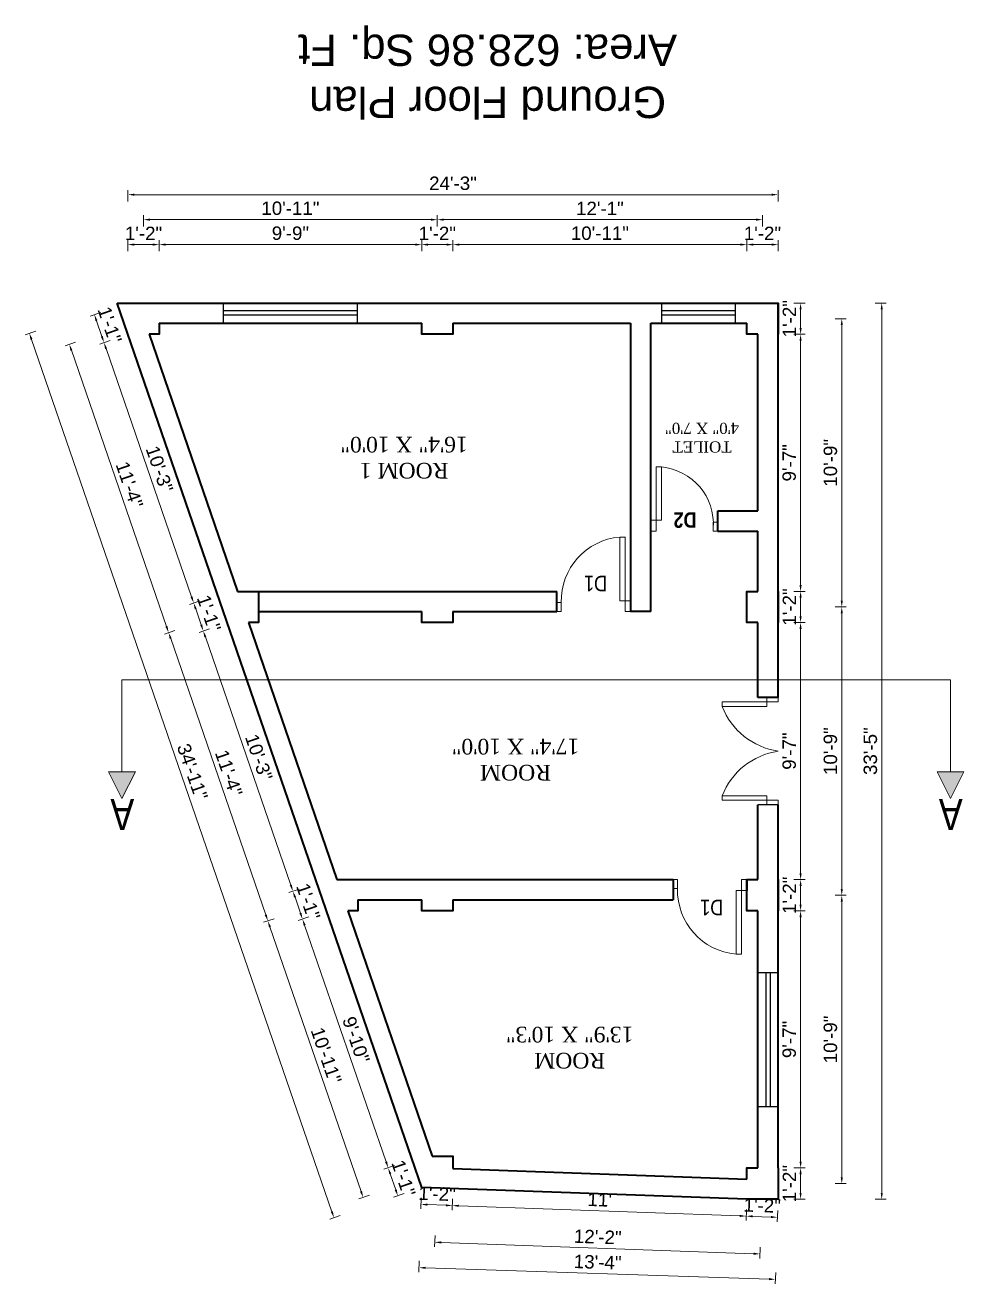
# Model space of a CAD drawing. Header units: inches. Extents: x 352731 to 371558, y -52658 to -39161.
# Drawn here: x 362478 to 362898, y -50702 to -50139 of the extents above; entities that cross this region are included whole.
import ezdxf

# ---------------------------------------------------------------- set-up
doc = ezdxf.new("R2010")
doc.units = ezdxf.units.IN
doc.header["$LTSCALE"] = 2
doc.header["$MEASUREMENT"] = 0
doc.header["$PDMODE"] = 34
doc.layers.get('0').update_dxf_attribs({"linetype": 'CONTINUOUS'})
doc.layers.get('DEFPOINTS').update_dxf_attribs({"color": 141, "linetype": 'CONTINUOUS'})
for name, color, linetype, lineweight in [('dimension', 160, 'CONTINUOUS', 15), ('door', 20, 'CONTINUOUS', 35), ('steps', 253, 'CONTINUOUS', 20)]:
    doc.layers.add(name, color=color, linetype=linetype, lineweight=lineweight)
doc.styles.add('Lettring Text', font='arial.ttf')
doc.styles.get("Standard").update_dxf_attribs({"font": 'ARIALN.TTF'})
doc.dimstyles.new('Copy of Standard', dxfattribs={"dimtxt": 6, "dimasz": 2.875, "dimexe": 2, "dimexo": 4, "dimgap": 2, "dimtad": 1, "dimdec": 0, "dimrnd": 1, "dimzin": 0, "dimdsep": 46, "dimlunit": 4, "dimtxsty": 'Lettring Text', "dimcen": 0.1, "dimclrd": 7, "dimclre": 7, "dimclrt": 7, "dimazin": 0, "dimtfac": 0.645, "dimtdec": 0, "dimtmove": 1, "dimatfit": 0, "dimfxl": 3, "dimfxlon": 1, "dimtfillclr": 256, "dimtolj": 1, "dimtzin": 0, "dimlwd": -1, "dimlwe": -1, "dimarcsym": 2})

# ---------------------------------------------------------------- blocks, each defined once
blk = doc.blocks.new('*D788')
at = {"layer": 'DEFPOINTS', "color": 0, "ltscale": 0.5, "transparency": 16777216}
for p in [(362800.69, -50664.55), (362814.69, -50664.55), (362814.4, -50672.6)]:
    blk.add_point(p, dxfattribs=at)
at = {"layer": 'steps', "color": 7, "ltscale": 0.5, "transparency": 16777216}
for p, q in [((362800.53, -50669.1), (362800.35, -50674.1)), ((362803.3, -50672.2), (362811.53, -50672.5)), ((362814.51, -50669.6), (362814.33, -50674.6))]:
    blk.add_line(p, q, dxfattribs=at)
for points in [[(362803.31, -50671.72), (362803.28, -50672.68), (362800.42, -50672.1)], [(362811.55, -50672.02), (362811.51, -50672.98), (362814.4, -50672.6)]]:
    blk.add_solid(points, dxfattribs=at)
at = {"layer": 'steps', "color": 7, "ltscale": 0.5, "transparency": 16777216, "insert": (362807.59, -50667.34), "char_height": 6, "attachment_point": 5, "rotation": 357.9379, "style": 'Lettring Text'}
blk.add_mtext('\\A1;1\'-2"', dxfattribs=at)
blk = doc.blocks.new('*D789')
at = {"layer": 'DEFPOINTS', "color": 0, "ltscale": 0.5, "transparency": 16777216}
for p in [(362669.2, -50659.32), (362668.91, -50667.36), (362800.69, -50664.55)]:
    blk.add_point(p, dxfattribs=at)
at = {"layer": 'steps', "color": 7, "ltscale": 0.5, "transparency": 16777216}
for p, q in [((362669.02, -50664.36), (362668.84, -50669.36)), ((362797.55, -50671.99), (362671.78, -50667.47)), ((362800.53, -50669.1), (362800.35, -50674.1))]:
    blk.add_line(p, q, dxfattribs=at)
for points in [[(362671.8, -50666.99), (362671.76, -50667.95), (362668.91, -50667.36)], [(362797.57, -50671.52), (362797.53, -50672.47), (362800.42, -50672.1)]]:
    blk.add_solid(points, dxfattribs=at)
at = {"layer": 'steps', "color": 7, "ltscale": 0.5, "transparency": 16777216, "insert": (362734.85, -50664.72), "char_height": 6, "attachment_point": 5, "rotation": 357.9379, "style": 'Lettring Text'}
blk.add_mtext("\\A1;11'", dxfattribs=at)
blk = doc.blocks.new('*D790')
at = {"layer": 'DEFPOINTS', "color": 0, "ltscale": 0.5, "transparency": 16777216}
for p in [(362655.2, -50659.32), (362669.2, -50659.32), (362654.93, -50666.86)]:
    blk.add_point(p, dxfattribs=at)
at = {"layer": 'steps', "color": 7, "ltscale": 0.5, "transparency": 16777216}
for p, q in [((362655.03, -50663.86), (362654.85, -50668.86)), ((362666.03, -50667.26), (362657.8, -50666.96)), ((362669.02, -50664.36), (362668.84, -50669.36))]:
    blk.add_line(p, q, dxfattribs=at)
for points in [[(362657.82, -50666.48), (362657.78, -50667.44), (362654.93, -50666.86)], [(362666.05, -50666.78), (362666.02, -50667.74), (362668.91, -50667.36)]]:
    blk.add_solid(points, dxfattribs=at)
at = {"layer": 'steps', "color": 7, "ltscale": 0.5, "transparency": 16777216, "insert": (362662.1, -50662.1), "char_height": 6, "attachment_point": 5, "rotation": 357.9379, "style": 'Lettring Text'}
blk.add_mtext('\\A1;1\'-2"', dxfattribs=at)
blk = doc.blocks.new('*D791')
at = {"layer": 'DEFPOINTS', "color": 0, "ltscale": 0.5, "transparency": 16777216}
for p in [(362662.2, -50652.32), (362807.69, -50657.55), (362661.06, -50683.77)]:
    blk.add_point(p, dxfattribs=at)
at = {"layer": 'steps', "color": 7, "ltscale": 0.5, "transparency": 16777216}
for p, q in [((362661.17, -50680.77), (362660.99, -50685.76)), ((362803.69, -50688.9), (362663.94, -50683.87)), ((362806.67, -50686.01), (362806.49, -50691))]:
    blk.add_line(p, q, dxfattribs=at)
for points in [[(362663.95, -50683.39), (362663.92, -50684.35), (362661.06, -50683.77)], [(362803.71, -50688.42), (362803.67, -50689.38), (362806.56, -50689.01)]]:
    blk.add_solid(points, dxfattribs=at)
at = {"layer": 'steps', "color": 7, "ltscale": 0.5, "transparency": 16777216, "insert": (362733.99, -50681.38), "char_height": 6, "attachment_point": 5, "rotation": 357.9379, "style": 'Lettring Text'}
blk.add_mtext('\\A1;12\'-2"', dxfattribs=at)
blk = doc.blocks.new('*D792')
at = {"layer": 'DEFPOINTS', "color": 0, "ltscale": 0.5, "transparency": 16777216}
for p in [(362655.2, -50659.32), (362814.69, -50664.55), (362654.02, -50695.15)]:
    blk.add_point(p, dxfattribs=at)
at = {"layer": 'steps', "color": 7, "ltscale": 0.5, "transparency": 16777216}
for p, q in [((362654.12, -50692.15), (362653.95, -50697.15)), ((362810.64, -50700.29), (362656.89, -50695.24)), ((362813.62, -50697.39), (362813.45, -50702.38))]:
    blk.add_line(p, q, dxfattribs=at)
for points in [[(362656.91, -50694.76), (362656.88, -50695.72), (362654.02, -50695.15)], [(362810.66, -50699.81), (362810.63, -50700.77), (362813.52, -50700.39)]]:
    blk.add_solid(points, dxfattribs=at)
at = {"layer": 'steps', "color": 7, "ltscale": 0.5, "transparency": 16777216, "insert": (362733.94, -50692.7), "char_height": 6, "attachment_point": 5, "rotation": 358.1187, "style": 'Lettring Text'}
blk.add_mtext('\\A1;13\'-4"', dxfattribs=at)
blk = doc.blocks.new('*D793')
at = {"layer": 'DEFPOINTS', "color": 0, "ltscale": 0.5, "transparency": 16777216}
for p in [(362669.2, -50237.39), (362655.2, -50263.54), (362669.2, -50263.54)]:
    blk.add_point(p, dxfattribs=at)
at = {"layer": 'steps', "color": 7, "ltscale": 0.5, "transparency": 16777216}
for p, q in [((362655.2, -50240.39), (362655.2, -50235.39)), ((362658.07, -50237.39), (362666.32, -50237.39)), ((362669.2, -50240.39), (362669.2, -50235.39))]:
    blk.add_line(p, q, dxfattribs=at)
for points in [[(362658.07, -50236.91), (362658.07, -50237.87), (362655.2, -50237.39)], [(362666.32, -50236.91), (362666.32, -50237.87), (362669.2, -50237.39)]]:
    blk.add_solid(points, dxfattribs=at)
at = {"layer": 'steps', "color": 7, "ltscale": 0.5, "transparency": 16777216, "insert": (362662.2, -50232.38), "char_height": 6, "attachment_point": 5, "style": 'Lettring Text'}
blk.add_mtext('\\A1;1\'-2"', dxfattribs=at)
blk = doc.blocks.new('*D794')
at = {"layer": 'DEFPOINTS', "color": 0, "ltscale": 0.5, "transparency": 16777216}
for p in [(362800.69, -50237.39), (362669.2, -50263.54), (362800.69, -50263.54)]:
    blk.add_point(p, dxfattribs=at)
at = {"layer": 'steps', "color": 7, "ltscale": 0.5, "transparency": 16777216}
for p, q in [((362669.2, -50240.39), (362669.2, -50235.39)), ((362672.07, -50237.39), (362797.82, -50237.39)), ((362800.69, -50240.39), (362800.69, -50235.39))]:
    blk.add_line(p, q, dxfattribs=at)
for points in [[(362672.07, -50236.91), (362672.07, -50237.87), (362669.2, -50237.39)], [(362797.82, -50236.91), (362797.82, -50237.87), (362800.69, -50237.39)]]:
    blk.add_solid(points, dxfattribs=at)
at = {"layer": 'steps', "color": 7, "ltscale": 0.5, "transparency": 16777216, "insert": (362734.95, -50232.33), "char_height": 6, "attachment_point": 5, "style": 'Lettring Text'}
blk.add_mtext('\\A1;10\'-11"', dxfattribs=at)
blk = doc.blocks.new('*D795')
at = {"layer": 'DEFPOINTS', "color": 0, "ltscale": 0.5, "transparency": 16777216}
for p in [(362814.69, -50237.39), (362800.69, -50263.54), (362814.69, -50263.54)]:
    blk.add_point(p, dxfattribs=at)
at = {"layer": 'steps', "color": 7, "ltscale": 0.5, "transparency": 16777216}
for p, q in [((362800.69, -50240.39), (362800.69, -50235.39)), ((362803.57, -50237.39), (362811.82, -50237.39)), ((362814.69, -50240.39), (362814.69, -50235.39))]:
    blk.add_line(p, q, dxfattribs=at)
for points in [[(362803.57, -50236.91), (362803.57, -50237.87), (362800.69, -50237.39)], [(362811.82, -50236.91), (362811.82, -50237.87), (362814.69, -50237.39)]]:
    blk.add_solid(points, dxfattribs=at)
at = {"layer": 'steps', "color": 7, "ltscale": 0.5, "transparency": 16777216, "insert": (362807.69, -50232.38), "char_height": 6, "attachment_point": 5, "style": 'Lettring Text'}
blk.add_mtext('\\A1;1\'-2"', dxfattribs=at)
blk = doc.blocks.new('*D796')
at = {"layer": 'DEFPOINTS', "color": 0, "ltscale": 0.5, "transparency": 16777216}
for p in [(362807.69, -50226.23), (362662.2, -50270.54), (362807.69, -50270.54)]:
    blk.add_point(p, dxfattribs=at)
at = {"layer": 'steps', "color": 7, "ltscale": 0.5, "transparency": 16777216}
for p, q in [((362662.2, -50229.23), (362662.2, -50224.23)), ((362665.07, -50226.23), (362804.82, -50226.23)), ((362807.69, -50229.23), (362807.69, -50224.23))]:
    blk.add_line(p, q, dxfattribs=at)
for points in [[(362665.07, -50225.75), (362665.07, -50226.71), (362662.2, -50226.23)], [(362804.82, -50225.75), (362804.82, -50226.71), (362807.69, -50226.23)]]:
    blk.add_solid(points, dxfattribs=at)
at = {"layer": 'steps', "color": 7, "ltscale": 0.5, "transparency": 16777216, "insert": (362734.95, -50221.22), "char_height": 6, "attachment_point": 5, "style": 'Lettring Text'}
blk.add_mtext('\\A1;12\'-1"', dxfattribs=at)
blk = doc.blocks.new('*D797')
at = {"layer": 'DEFPOINTS', "color": 0, "ltscale": 0.5, "transparency": 16777216}
for p in [(362814.69, -50215.05), (362523.71, -50263.54), (362814.69, -50263.54)]:
    blk.add_point(p, dxfattribs=at)
at = {"layer": 'steps', "color": 7, "ltscale": 0.5, "transparency": 16777216}
for p, q in [((362523.71, -50218.05), (362523.71, -50213.05)), ((362526.58, -50215.05), (362811.82, -50215.05)), ((362814.69, -50218.05), (362814.69, -50213.05))]:
    blk.add_line(p, q, dxfattribs=at)
for points in [[(362526.58, -50214.57), (362526.58, -50215.53), (362523.71, -50215.05)], [(362811.82, -50214.57), (362811.82, -50215.53), (362814.69, -50215.05)]]:
    blk.add_solid(points, dxfattribs=at)
at = {"layer": 'steps', "color": 7, "ltscale": 0.5, "transparency": 16777216, "insert": (362669.2, -50209.99), "char_height": 6, "attachment_point": 5, "style": 'Lettring Text'}
blk.add_mtext('\\A1;24\'-3"', dxfattribs=at)
blk = doc.blocks.new('*D798')
at = {"layer": 'DEFPOINTS', "color": 0, "ltscale": 0.5, "transparency": 16777216}
for p in [(362619.57, -50528.54), (362586.36, -50539.98), (362662.2, -50652.32)]:
    blk.add_point(p, dxfattribs=at)
at = {"layer": 'steps', "color": 7, "ltscale": 0.5, "transparency": 16777216}
for p, q in [((362589.2, -50539), (362584.47, -50540.63)), ((362628.05, -50661.03), (362587.3, -50542.7)), ((362631.83, -50662.78), (362627.1, -50664.4))]:
    blk.add_line(p, q, dxfattribs=at)
for points in [[(362587.75, -50542.54), (362586.84, -50542.86), (362586.36, -50539.98)], [(362628.51, -50660.88), (362627.6, -50661.19), (362628.99, -50663.75)]]:
    blk.add_solid(points, dxfattribs=at)
at = {"layer": 'steps', "color": 7, "ltscale": 0.5, "transparency": 16777216, "insert": (362612.46, -50600.22), "char_height": 6, "attachment_point": 5, "rotation": 289.0044, "style": 'Lettring Text'}
blk.add_mtext('\\A1;10\'-11"', dxfattribs=at)
blk = doc.blocks.new('*D764')
at = {"layer": 'DEFPOINTS', "color": 0, "ltscale": 0.5, "transparency": 16777216}
for p in [(362530.71, -50226.23), (362530.71, -50270.54), (362662.2, -50270.54)]:
    blk.add_point(p, dxfattribs=at)
at = {"layer": 'steps', "color": 7, "ltscale": 0.5, "transparency": 16777216}
for p, q in [((362530.71, -50229.23), (362530.71, -50224.23)), ((362659.32, -50226.23), (362533.58, -50226.23)), ((362662.2, -50229.23), (362662.2, -50224.23))]:
    blk.add_line(p, q, dxfattribs=at)
for points in [[(362533.58, -50225.75), (362533.58, -50226.71), (362530.71, -50226.23)], [(362659.32, -50225.75), (362659.32, -50226.71), (362662.2, -50226.23)]]:
    blk.add_solid(points, dxfattribs=at)
at = {"layer": 'steps', "color": 7, "ltscale": 0.5, "transparency": 16777216, "insert": (362596.45, -50221.16), "char_height": 6, "attachment_point": 5, "style": 'Lettring Text'}
blk.add_mtext('\\A1;10\'-11"', dxfattribs=at)
blk = doc.blocks.new('*D765')
at = {"layer": 'DEFPOINTS', "color": 0, "ltscale": 0.5, "transparency": 16777216}
for p in [(362537.71, -50237.39), (362537.71, -50263.54), (362655.2, -50263.54)]:
    blk.add_point(p, dxfattribs=at)
at = {"layer": 'steps', "color": 7, "ltscale": 0.5, "transparency": 16777216}
for p, q in [((362537.71, -50240.39), (362537.71, -50235.39)), ((362652.32, -50237.39), (362540.58, -50237.39)), ((362655.2, -50240.39), (362655.2, -50235.39))]:
    blk.add_line(p, q, dxfattribs=at)
for points in [[(362540.58, -50236.91), (362540.58, -50237.87), (362537.71, -50237.39)], [(362652.32, -50236.91), (362652.32, -50237.87), (362655.2, -50237.39)]]:
    blk.add_solid(points, dxfattribs=at)
at = {"layer": 'steps', "color": 7, "ltscale": 0.5, "transparency": 16777216, "insert": (362596.45, -50232.33), "char_height": 6, "attachment_point": 5, "style": 'Lettring Text'}
blk.add_mtext('\\A1;9\'-9"', dxfattribs=at)
blk = doc.blocks.new('*D766')
at = {"layer": 'DEFPOINTS', "color": 0, "ltscale": 0.5, "transparency": 16777216}
for p in [(362523.71, -50237.39), (362523.71, -50263.54), (362537.71, -50263.54)]:
    blk.add_point(p, dxfattribs=at)
at = {"layer": 'steps', "color": 7, "ltscale": 0.5, "transparency": 16777216}
for p, q in [((362523.71, -50240.39), (362523.71, -50235.39)), ((362534.83, -50237.39), (362526.58, -50237.39)), ((362537.71, -50240.39), (362537.71, -50235.39))]:
    blk.add_line(p, q, dxfattribs=at)
for points in [[(362526.58, -50236.91), (362526.58, -50237.87), (362523.71, -50237.39)], [(362534.83, -50236.91), (362534.83, -50237.87), (362537.71, -50237.39)]]:
    blk.add_solid(points, dxfattribs=at)
at = {"layer": 'steps', "color": 7, "ltscale": 0.5, "transparency": 16777216, "insert": (362530.71, -50232.38), "char_height": 6, "attachment_point": 5, "style": 'Lettring Text'}
blk.add_mtext('\\A1;1\'-2"', dxfattribs=at)
blk = doc.blocks.new('*D767')
at = {"layer": 'DEFPOINTS', "color": 0, "ltscale": 0.5, "transparency": 16777216}
for p in [(362814.69, -50650.55), (362824.76, -50650.55), (362814.69, -50664.55)]:
    blk.add_point(p, dxfattribs=at)
at = {"layer": 'steps', "color": 7, "ltscale": 0.5, "transparency": 16777216}
for p, q in [((362821.76, -50650.55), (362826.76, -50650.55)), ((362824.76, -50661.68), (362824.76, -50653.43)), ((362821.76, -50664.55), (362826.76, -50664.55))]:
    blk.add_line(p, q, dxfattribs=at)
for points in [[(362824.28, -50653.43), (362825.24, -50653.43), (362824.76, -50650.55)], [(362824.28, -50661.68), (362825.24, -50661.68), (362824.76, -50664.55)]]:
    blk.add_solid(points, dxfattribs=at)
at = {"layer": 'steps', "color": 7, "ltscale": 0.5, "transparency": 16777216, "insert": (362819.75, -50657.55), "char_height": 6, "attachment_point": 5, "rotation": 90, "style": 'Lettring Text'}
blk.add_mtext('\\A1;1\'-2"', dxfattribs=at)
blk = doc.blocks.new('*D768')
at = {"layer": 'DEFPOINTS', "color": 0, "ltscale": 0.5, "transparency": 16777216}
for p in [(362814.69, -50535.54), (362824.76, -50535.54), (362814.69, -50650.55)]:
    blk.add_point(p, dxfattribs=at)
at = {"layer": 'steps', "color": 7, "ltscale": 0.5, "transparency": 16777216}
for p, q in [((362821.76, -50535.54), (362826.76, -50535.54)), ((362824.76, -50647.68), (362824.76, -50538.42)), ((362821.76, -50650.55), (362826.76, -50650.55))]:
    blk.add_line(p, q, dxfattribs=at)
for points in [[(362824.28, -50538.42), (362825.24, -50538.42), (362824.76, -50535.54)], [(362824.28, -50647.68), (362825.24, -50647.68), (362824.76, -50650.55)]]:
    blk.add_solid(points, dxfattribs=at)
at = {"layer": 'steps', "color": 7, "ltscale": 0.5, "transparency": 16777216, "insert": (362819.69, -50593.05), "char_height": 6, "attachment_point": 5, "rotation": 90, "style": 'Lettring Text'}
blk.add_mtext('\\A1;9\'-7"', dxfattribs=at)
blk = doc.blocks.new('*D769')
at = {"layer": 'DEFPOINTS', "color": 0, "ltscale": 0.5, "transparency": 16777216}
for p in [(362814.69, -50521.54), (362824.76, -50521.54), (362814.69, -50535.54)]:
    blk.add_point(p, dxfattribs=at)
at = {"layer": 'steps', "color": 7, "ltscale": 0.5, "transparency": 16777216}
for p, q in [((362821.76, -50521.54), (362826.76, -50521.54)), ((362824.76, -50532.67), (362824.76, -50524.42)), ((362821.76, -50535.54), (362826.76, -50535.54))]:
    blk.add_line(p, q, dxfattribs=at)
for points in [[(362824.28, -50524.42), (362825.24, -50524.42), (362824.76, -50521.54)], [(362824.28, -50532.67), (362825.24, -50532.67), (362824.76, -50535.54)]]:
    blk.add_solid(points, dxfattribs=at)
at = {"layer": 'steps', "color": 7, "ltscale": 0.5, "transparency": 16777216, "insert": (362819.75, -50528.54), "char_height": 6, "attachment_point": 5, "rotation": 90, "style": 'Lettring Text'}
blk.add_mtext('\\A1;1\'-2"', dxfattribs=at)
blk = doc.blocks.new('*D770')
at = {"layer": 'DEFPOINTS', "color": 0, "ltscale": 0.5, "transparency": 16777216}
for p in [(362814.69, -50406.54), (362824.76, -50406.54), (362814.69, -50521.54)]:
    blk.add_point(p, dxfattribs=at)
at = {"layer": 'steps', "color": 7, "ltscale": 0.5, "transparency": 16777216}
for p, q in [((362821.76, -50406.54), (362826.76, -50406.54)), ((362824.76, -50518.67), (362824.76, -50409.42)), ((362821.76, -50521.54), (362826.76, -50521.54))]:
    blk.add_line(p, q, dxfattribs=at)
for points in [[(362824.28, -50409.42), (362825.24, -50409.42), (362824.76, -50406.54)], [(362824.28, -50518.67), (362825.24, -50518.67), (362824.76, -50521.54)]]:
    blk.add_solid(points, dxfattribs=at)
at = {"layer": 'steps', "color": 7, "ltscale": 0.5, "transparency": 16777216, "insert": (362819.69, -50464.04), "char_height": 6, "attachment_point": 5, "rotation": 90, "style": 'Lettring Text'}
blk.add_mtext('\\A1;9\'-7"', dxfattribs=at)
blk = doc.blocks.new('*D771')
at = {"layer": 'DEFPOINTS', "color": 0, "ltscale": 0.5, "transparency": 16777216}
for p in [(362814.69, -50392.54), (362824.76, -50392.54), (362814.69, -50406.54)]:
    blk.add_point(p, dxfattribs=at)
at = {"layer": 'steps', "color": 7, "ltscale": 0.5, "transparency": 16777216}
for p, q in [((362821.76, -50392.54), (362826.76, -50392.54)), ((362824.76, -50403.67), (362824.76, -50395.42)), ((362821.76, -50406.54), (362826.76, -50406.54))]:
    blk.add_line(p, q, dxfattribs=at)
for points in [[(362824.28, -50395.42), (362825.24, -50395.42), (362824.76, -50392.54)], [(362824.28, -50403.67), (362825.24, -50403.67), (362824.76, -50406.54)]]:
    blk.add_solid(points, dxfattribs=at)
at = {"layer": 'steps', "color": 7, "ltscale": 0.5, "transparency": 16777216, "insert": (362819.75, -50399.54), "char_height": 6, "attachment_point": 5, "rotation": 90, "style": 'Lettring Text'}
blk.add_mtext('\\A1;1\'-2"', dxfattribs=at)
blk = doc.blocks.new('*D772')
at = {"layer": 'DEFPOINTS', "color": 0, "ltscale": 0.5, "transparency": 16777216}
for p in [(362814.69, -50277.54), (362824.76, -50277.54), (362814.69, -50392.54)]:
    blk.add_point(p, dxfattribs=at)
at = {"layer": 'steps', "color": 7, "ltscale": 0.5, "transparency": 16777216}
for p, q in [((362821.76, -50277.54), (362826.76, -50277.54)), ((362824.76, -50389.67), (362824.76, -50280.42)), ((362821.76, -50392.54), (362826.76, -50392.54))]:
    blk.add_line(p, q, dxfattribs=at)
for points in [[(362824.28, -50280.42), (362825.24, -50280.42), (362824.76, -50277.54)], [(362824.28, -50389.67), (362825.24, -50389.67), (362824.76, -50392.54)]]:
    blk.add_solid(points, dxfattribs=at)
at = {"layer": 'steps', "color": 7, "ltscale": 0.5, "transparency": 16777216, "insert": (362819.69, -50335.04), "char_height": 6, "attachment_point": 5, "rotation": 90, "style": 'Lettring Text'}
blk.add_mtext('\\A1;9\'-7"', dxfattribs=at)
blk = doc.blocks.new('*D773')
at = {"layer": 'DEFPOINTS', "color": 0, "ltscale": 0.5, "transparency": 16777216}
for p in [(362814.69, -50263.54), (362824.76, -50263.54), (362814.69, -50277.54)]:
    blk.add_point(p, dxfattribs=at)
at = {"layer": 'steps', "color": 7, "ltscale": 0.5, "transparency": 16777216}
for p, q in [((362821.76, -50263.54), (362826.76, -50263.54)), ((362824.76, -50274.67), (362824.76, -50266.42)), ((362821.76, -50277.54), (362826.76, -50277.54))]:
    blk.add_line(p, q, dxfattribs=at)
for points in [[(362824.28, -50266.42), (362825.24, -50266.42), (362824.76, -50263.54)], [(362824.28, -50274.67), (362825.24, -50274.67), (362824.76, -50277.54)]]:
    blk.add_solid(points, dxfattribs=at)
at = {"layer": 'steps', "color": 7, "ltscale": 0.5, "transparency": 16777216, "insert": (362819.75, -50270.54), "char_height": 6, "attachment_point": 5, "rotation": 90, "style": 'Lettring Text'}
blk.add_mtext('\\A1;1\'-2"', dxfattribs=at)
blk = doc.blocks.new('*D774')
at = {"layer": 'DEFPOINTS', "color": 0, "ltscale": 0.5, "transparency": 16777216}
for p in [(362807.69, -50528.54), (362843.19, -50528.54), (362807.69, -50657.55)]:
    blk.add_point(p, dxfattribs=at)
at = {"layer": 'steps', "color": 7, "ltscale": 0.5, "transparency": 16777216}
for p, q in [((362840.19, -50528.54), (362845.19, -50528.54)), ((362843.19, -50654.68), (362843.19, -50531.42)), ((362840.19, -50657.55), (362845.19, -50657.55))]:
    blk.add_line(p, q, dxfattribs=at)
for points in [[(362842.71, -50531.42), (362843.67, -50531.42), (362843.19, -50528.54)], [(362842.71, -50654.68), (362843.67, -50654.68), (362843.19, -50657.55)]]:
    blk.add_solid(points, dxfattribs=at)
at = {"layer": 'steps', "color": 7, "ltscale": 0.5, "transparency": 16777216, "insert": (362838.13, -50593.05), "char_height": 6, "attachment_point": 5, "rotation": 90, "style": 'Lettring Text'}
blk.add_mtext('\\A1;10\'-9"', dxfattribs=at)
blk = doc.blocks.new('*D775')
at = {"layer": 'DEFPOINTS', "color": 0, "ltscale": 0.5, "transparency": 16777216}
for p in [(362807.69, -50399.54), (362843.19, -50399.54), (362807.69, -50528.54)]:
    blk.add_point(p, dxfattribs=at)
at = {"layer": 'steps', "color": 7, "ltscale": 0.5, "transparency": 16777216}
for p, q in [((362840.19, -50399.54), (362845.19, -50399.54)), ((362843.19, -50525.67), (362843.19, -50402.42)), ((362840.19, -50528.54), (362845.19, -50528.54))]:
    blk.add_line(p, q, dxfattribs=at)
for points in [[(362842.71, -50402.42), (362843.67, -50402.42), (362843.19, -50399.54)], [(362842.71, -50525.67), (362843.67, -50525.67), (362843.19, -50528.54)]]:
    blk.add_solid(points, dxfattribs=at)
at = {"layer": 'steps', "color": 7, "ltscale": 0.5, "transparency": 16777216, "insert": (362838.13, -50464.04), "char_height": 6, "attachment_point": 5, "rotation": 90, "style": 'Lettring Text'}
blk.add_mtext('\\A1;10\'-9"', dxfattribs=at)
blk = doc.blocks.new('*D776')
at = {"layer": 'DEFPOINTS', "color": 0, "ltscale": 0.5, "transparency": 16777216}
for p in [(362807.69, -50270.54), (362843.19, -50270.54), (362807.69, -50399.54)]:
    blk.add_point(p, dxfattribs=at)
at = {"layer": 'steps', "color": 7, "ltscale": 0.5, "transparency": 16777216}
for p, q in [((362840.19, -50270.54), (362845.19, -50270.54)), ((362843.19, -50396.67), (362843.19, -50273.42)), ((362840.19, -50399.54), (362845.19, -50399.54))]:
    blk.add_line(p, q, dxfattribs=at)
for points in [[(362842.71, -50273.42), (362843.67, -50273.42), (362843.19, -50270.54)], [(362842.71, -50396.67), (362843.67, -50396.67), (362843.19, -50399.54)]]:
    blk.add_solid(points, dxfattribs=at)
at = {"layer": 'steps', "color": 7, "ltscale": 0.5, "transparency": 16777216, "insert": (362838.13, -50335.04), "char_height": 6, "attachment_point": 5, "rotation": 90, "style": 'Lettring Text'}
blk.add_mtext('\\A1;10\'-9"', dxfattribs=at)
blk = doc.blocks.new('*D777')
at = {"layer": 'DEFPOINTS', "color": 0, "ltscale": 0.5, "transparency": 16777216}
for p in [(362814.69, -50263.54), (362814.69, -50664.55), (362861.07, -50664.55)]:
    blk.add_point(p, dxfattribs=at)
at = {"layer": 'steps', "color": 7, "ltscale": 0.5, "transparency": 16777216}
for p, q in [((362858.07, -50263.54), (362863.07, -50263.54)), ((362861.07, -50266.42), (362861.07, -50661.68)), ((362858.07, -50664.55), (362863.07, -50664.55))]:
    blk.add_line(p, q, dxfattribs=at)
for points in [[(362860.6, -50266.42), (362861.55, -50266.42), (362861.07, -50263.54)], [(362860.6, -50661.68), (362861.55, -50661.68), (362861.07, -50664.55)]]:
    blk.add_solid(points, dxfattribs=at)
at = {"layer": 'steps', "color": 7, "ltscale": 0.5, "transparency": 16777216, "insert": (362856.01, -50464.05), "char_height": 6, "attachment_point": 5, "rotation": 90, "style": 'Lettring Text'}
blk.add_mtext('\\A1;33\'-5"', dxfattribs=at)
blk = doc.blocks.new('*D778')
at = {"layer": 'DEFPOINTS', "color": 0, "ltscale": 0.5, "transparency": 16777216}
for p in [(362612.57, -50535.54), (362601.88, -50539.22), (362655.2, -50645.32)]:
    blk.add_point(p, dxfattribs=at)
at = {"layer": 'steps', "color": 7, "ltscale": 0.5, "transparency": 16777216}
for p, q in [((362604.72, -50538.25), (362599.99, -50539.88)), ((362639.26, -50647.76), (362602.82, -50541.94)), ((362643.04, -50649.5), (362638.31, -50651.13))]:
    blk.add_line(p, q, dxfattribs=at)
for points in [[(362603.27, -50541.79), (362602.37, -50542.1), (362601.88, -50539.22)], [(362639.72, -50647.61), (362638.81, -50647.92), (362640.2, -50650.48)]]:
    blk.add_solid(points, dxfattribs=at)
at = {"layer": 'steps', "color": 7, "ltscale": 0.5, "transparency": 16777216, "insert": (362625.83, -50593.2), "char_height": 6, "attachment_point": 5, "rotation": 289.0044, "style": 'Lettring Text'}
blk.add_mtext('\\A1;9\'-10"', dxfattribs=at)
blk = doc.blocks.new('*D779')
at = {"layer": 'DEFPOINTS', "color": 0, "ltscale": 0.5, "transparency": 16777216}
for p in [(362612.57, -50521.54), (362597.57, -50526.71), (362612.57, -50535.54)]:
    blk.add_point(p, dxfattribs=at)
at = {"layer": 'steps', "color": 7, "ltscale": 0.5, "transparency": 16777216}
for p, q in [((362600.41, -50525.73), (362595.68, -50527.36)), ((362600.95, -50536.51), (362598.51, -50529.43)), ((362604.72, -50538.25), (362599.99, -50539.88))]:
    blk.add_line(p, q, dxfattribs=at)
for points in [[(362598.96, -50529.27), (362598.05, -50529.58), (362597.57, -50526.71)], [(362601.4, -50536.35), (362600.49, -50536.66), (362601.88, -50539.22)]]:
    blk.add_solid(points, dxfattribs=at)
at = {"layer": 'steps', "color": 7, "ltscale": 0.5, "transparency": 16777216, "insert": (362604.47, -50531.33), "char_height": 6, "attachment_point": 5, "rotation": 289.0044, "style": 'Lettring Text'}
blk.add_mtext('\\A1;1\'-1"', dxfattribs=at)
blk = doc.blocks.new('*D780')
at = {"layer": 'DEFPOINTS', "color": 0, "ltscale": 0.5, "transparency": 16777216}
for p in [(362568.14, -50406.54), (362557.45, -50410.22), (362612.57, -50521.54)]:
    blk.add_point(p, dxfattribs=at)
at = {"layer": 'steps', "color": 7, "ltscale": 0.5, "transparency": 16777216}
for p, q in [((362560.29, -50409.25), (362555.56, -50410.88)), ((362596.64, -50523.99), (362558.39, -50412.94)), ((362600.41, -50525.73), (362595.68, -50527.36))]:
    blk.add_line(p, q, dxfattribs=at)
for points in [[(362558.84, -50412.79), (362557.94, -50413.1), (362557.45, -50410.22)], [(362597.09, -50523.83), (362596.18, -50524.15), (362597.57, -50526.71)]]:
    blk.add_solid(points, dxfattribs=at)
at = {"layer": 'steps', "color": 7, "ltscale": 0.5, "transparency": 16777216, "insert": (362582.3, -50466.82), "char_height": 6, "attachment_point": 5, "rotation": 289.0044, "style": 'Lettring Text'}
blk.add_mtext('\\A1;10\'-3"', dxfattribs=at)
blk = doc.blocks.new('*D781')
at = {"layer": 'DEFPOINTS', "color": 0, "ltscale": 0.5, "transparency": 16777216}
for p in [(362568.14, -50392.54), (362553.14, -50397.71), (362568.14, -50406.54)]:
    blk.add_point(p, dxfattribs=at)
at = {"layer": 'steps', "color": 7, "ltscale": 0.5, "transparency": 16777216}
for p, q in [((362555.98, -50396.73), (362551.25, -50398.36)), ((362556.52, -50407.51), (362554.08, -50400.43)), ((362560.29, -50409.25), (362555.56, -50410.88))]:
    blk.add_line(p, q, dxfattribs=at)
for points in [[(362554.53, -50400.27), (362553.63, -50400.58), (362553.14, -50397.71)], [(362556.97, -50407.35), (362556.06, -50407.66), (362557.45, -50410.22)]]:
    blk.add_solid(points, dxfattribs=at)
at = {"layer": 'steps', "color": 7, "ltscale": 0.5, "transparency": 16777216, "insert": (362560.04, -50402.33), "char_height": 6, "attachment_point": 5, "rotation": 289.0044, "style": 'Lettring Text'}
blk.add_mtext('\\A1;1\'-1"', dxfattribs=at)
blk = doc.blocks.new('*D782')
at = {"layer": 'DEFPOINTS', "color": 0, "ltscale": 0.5, "transparency": 16777216}
for p in [(362523.71, -50277.54), (362513.02, -50281.22), (362568.14, -50392.54)]:
    blk.add_point(p, dxfattribs=at)
at = {"layer": 'steps', "color": 7, "ltscale": 0.5, "transparency": 16777216}
for p, q in [((362515.86, -50280.25), (362511.13, -50281.88)), ((362552.21, -50394.99), (362513.96, -50283.94)), ((362555.98, -50396.73), (362551.25, -50398.36))]:
    blk.add_line(p, q, dxfattribs=at)
for points in [[(362514.41, -50283.79), (362513.51, -50284.1), (362513.02, -50281.22)], [(362552.66, -50394.83), (362551.75, -50395.15), (362553.14, -50397.71)]]:
    blk.add_solid(points, dxfattribs=at)
at = {"layer": 'steps', "color": 7, "ltscale": 0.5, "transparency": 16777216, "insert": (362537.87, -50337.82), "char_height": 6, "attachment_point": 5, "rotation": 289.0044, "style": 'Lettring Text'}
blk.add_mtext('\\A1;10\'-3"', dxfattribs=at)
blk = doc.blocks.new('*D783')
at = {"layer": 'DEFPOINTS', "color": 0, "ltscale": 0.5, "transparency": 16777216}
for p in [(362508.71, -50268.71), (362523.71, -50263.54), (362523.71, -50277.54)]:
    blk.add_point(p, dxfattribs=at)
at = {"layer": 'steps', "color": 7, "ltscale": 0.5, "transparency": 16777216}
for p, q in [((362511.55, -50267.73), (362506.82, -50269.36)), ((362512.09, -50278.51), (362509.65, -50271.43)), ((362515.86, -50280.25), (362511.13, -50281.88))]:
    blk.add_line(p, q, dxfattribs=at)
for points in [[(362510.1, -50271.27), (362509.2, -50271.58), (362508.71, -50268.71)], [(362512.54, -50278.35), (362511.63, -50278.66), (362513.02, -50281.22)]]:
    blk.add_solid(points, dxfattribs=at)
at = {"layer": 'steps', "color": 7, "ltscale": 0.5, "transparency": 16777216, "insert": (362515.61, -50273.33), "char_height": 6, "attachment_point": 5, "rotation": 289.0044, "style": 'Lettring Text'}
blk.add_mtext('\\A1;1\'-1"', dxfattribs=at)
blk = doc.blocks.new('*D784')
at = {"layer": 'DEFPOINTS', "color": 0, "ltscale": 0.5, "transparency": 16777216}
for p in [(362655.2, -50645.32), (362644.51, -50663), (362655.2, -50659.32)]:
    blk.add_point(p, dxfattribs=at)
at = {"layer": 'steps', "color": 7, "ltscale": 0.5, "transparency": 16777216}
for p, q in [((362643.04, -50649.5), (362638.31, -50651.13)), ((362641.14, -50653.2), (362643.57, -50660.28)), ((362647.35, -50662.02), (362642.62, -50663.65))]:
    blk.add_line(p, q, dxfattribs=at)
for points in [[(362641.59, -50653.04), (362640.68, -50653.35), (362640.2, -50650.48)], [(362644.03, -50660.12), (362643.12, -50660.43), (362644.51, -50663)]]:
    blk.add_solid(points, dxfattribs=at)
at = {"layer": 'steps', "color": 7, "ltscale": 0.5, "transparency": 16777216, "insert": (362647.09, -50655.11), "char_height": 6, "attachment_point": 5, "rotation": 289.0044, "style": 'Lettring Text'}
blk.add_mtext('\\A1;1\'-1"', dxfattribs=at)
blk = doc.blocks.new('*D785')
at = {"layer": 'DEFPOINTS', "color": 0, "ltscale": 0.5, "transparency": 16777216}
for p in [(362575.14, -50399.54), (362541.93, -50410.98), (362619.57, -50528.54)]:
    blk.add_point(p, dxfattribs=at)
at = {"layer": 'steps', "color": 7, "ltscale": 0.5, "transparency": 16777216}
for p, q in [((362544.77, -50410), (362540.04, -50411.63)), ((362585.42, -50537.26), (362542.87, -50413.7)), ((362589.2, -50539), (362584.47, -50540.63))]:
    blk.add_line(p, q, dxfattribs=at)
for points in [[(362543.32, -50413.54), (362542.41, -50413.86), (362541.93, -50410.98)], [(362585.88, -50537.11), (362584.97, -50537.42), (362586.36, -50539.98)]]:
    blk.add_solid(points, dxfattribs=at)
at = {"layer": 'steps', "color": 7, "ltscale": 0.5, "transparency": 16777216, "insert": (362568.89, -50473.85), "char_height": 6, "attachment_point": 5, "rotation": 289.0044, "style": 'Lettring Text'}
blk.add_mtext('\\A1;11\'-4"', dxfattribs=at)
blk = doc.blocks.new('*D786')
at = {"layer": 'DEFPOINTS', "color": 0, "ltscale": 0.5, "transparency": 16777216}
for p in [(362530.71, -50270.54), (362497.5, -50281.98), (362575.14, -50399.54)]:
    blk.add_point(p, dxfattribs=at)
at = {"layer": 'steps', "color": 7, "ltscale": 0.5, "transparency": 16777216}
for p, q in [((362500.34, -50281), (362495.61, -50282.63)), ((362541, -50408.26), (362498.44, -50284.7)), ((362544.77, -50410), (362540.04, -50411.63))]:
    blk.add_line(p, q, dxfattribs=at)
for points in [[(362498.89, -50284.54), (362497.99, -50284.86), (362497.5, -50281.98)], [(362541.45, -50408.11), (362540.54, -50408.42), (362541.93, -50410.98)]]:
    blk.add_solid(points, dxfattribs=at)
at = {"layer": 'steps', "color": 7, "ltscale": 0.5, "transparency": 16777216, "insert": (362524.46, -50344.85), "char_height": 6, "attachment_point": 5, "rotation": 289.0044, "style": 'Lettring Text'}
blk.add_mtext('\\A1;11\'-4"', dxfattribs=at)
blk = doc.blocks.new('*D787')
at = {"layer": 'DEFPOINTS', "color": 0, "ltscale": 0.5, "transparency": 16777216}
for p in [(362518.89, -50263.54), (362479.64, -50277.06), (362655.2, -50659.32)]:
    blk.add_point(p, dxfattribs=at)
at = {"layer": 'steps', "color": 7, "ltscale": 0.5, "transparency": 16777216}
for p, q in [((362482.48, -50276.08), (362477.75, -50277.71)), ((362615.02, -50670.11), (362480.58, -50279.78)), ((362618.79, -50671.85), (362614.06, -50673.48))]:
    blk.add_line(p, q, dxfattribs=at)
for points in [[(362481.03, -50279.62), (362480.13, -50279.93), (362479.64, -50277.06)], [(362615.47, -50669.96), (362614.56, -50670.27), (362615.95, -50672.83)]]:
    blk.add_solid(points, dxfattribs=at)
at = {"layer": 'steps', "color": 7, "ltscale": 0.5, "transparency": 16777216, "insert": (362552.59, -50473.3), "char_height": 6, "attachment_point": 5, "rotation": 289.0044, "style": 'Lettring Text'}
blk.add_mtext('\\A1;34\'-11"', dxfattribs=at)

msp = doc.modelspace()

# ---------------------------------------------------------------- hatches: boundary and pattern name
at = {"linetype": 'ByBlock', "lineweight": 5}
for points in [[(362521.08, -50485.28), (362515.08, -50473.28), (362527.08, -50473.28)], [(362891.81, -50485.28), (362885.81, -50473.28), (362897.81, -50473.28)]]:
    msp.add_hatch(color=7, dxfattribs=at).paths.add_polyline_path(points)

# ---------------------------------------------------------------- linework, layer by layer
at = {"ltscale": 0.5}
for p, q in [((362566.45, -50272.54), (362566.45, -50263.54)), ((362626.45, -50267.04), (362566.45, -50267.04)), ((362626.45, -50272.54), (362626.45, -50263.54)), ((362762.69, -50272.54), (362762.69, -50263.54)), ((362795.69, -50267.04), (362762.69, -50267.04)), ((362795.69, -50272.54), (362795.69, -50263.54)), ((362626.45, -50269.04), (362566.45, -50269.04)), ((362795.69, -50269.04), (362762.69, -50269.04)), ((362814.69, -50488.04), (362805.69, -50488.04)), ((362805.69, -50563.05), (362814.69, -50563.05)), ((362809.19, -50563.05), (362809.19, -50623.05)), ((362811.19, -50563.05), (362811.19, -50623.05)), ((362805.69, -50623.05), (362814.69, -50623.05))]:
    msp.add_line(p, q, dxfattribs=at)
at = {"color": 7, "linetype": 'ByBlock', "lineweight": 5}
for p, q in [((362521.08, -50432.11), (362891.81, -50432.11)), ((362521.08, -50432.11), (362521.08, -50473.28)), ((362891.81, -50432.11), (362891.81, -50473.28)), ((362515.08, -50473.28), (362527.08, -50473.28)), ((362515.08, -50473.28), (362521.08, -50485.28)), ((362521.08, -50485.28), (362527.08, -50473.28)), ((362885.81, -50473.28), (362897.81, -50473.28)), ((362885.81, -50473.28), (362891.81, -50485.28)), ((362891.81, -50485.28), (362897.81, -50473.28))]:
    msp.add_line(p, q, dxfattribs=at)
at = {"layer": 'dimension', "ltscale": 7}
for p, q in [((362760.09, -50360.74), (362760.09, -50336.87)), ((362760.09, -50336.87), (362762.49, -50336.87)), ((362762.49, -50360.74), (362762.49, -50336.87)), ((362757.69, -50360.74), (362760.09, -50360.74)), ((362757.69, -50365.54), (362757.69, -50360.74)), ((362760.09, -50360.74), (362760.09, -50365.54)), ((362760.09, -50360.74), (362762.49, -50360.74)), ((362785.69, -50365.54), (362785.69, -50361.54)), ((362785.69, -50361.54), (362787.69, -50361.54)), ((362787.69, -50365.54), (362787.69, -50361.54)), ((362743.89, -50396.74), (362743.89, -50368.23)), ((362746.29, -50368.23), (362743.89, -50368.23)), ((362746.29, -50396.74), (362746.29, -50368.13)), ((362760.09, -50365.54), (362757.69, -50365.54)), ((362785.69, -50365.54), (362787.69, -50365.54)), ((362717.69, -50397.54), (362715.69, -50397.54)), ((362715.69, -50401.54), (362715.69, -50397.54)), ((362717.69, -50401.54), (362717.69, -50397.54)), ((362746.29, -50396.74), (362743.89, -50396.74)), ((362748.69, -50396.74), (362746.29, -50396.74)), ((362746.29, -50396.74), (362746.29, -50401.54)), ((362748.69, -50401.54), (362748.69, -50396.74)), ((362717.69, -50401.54), (362715.69, -50401.54)), ((362746.29, -50401.54), (362748.69, -50401.54)), ((362769.69, -50521.54), (362767.69, -50521.54)), ((362767.69, -50521.54), (362767.69, -50525.54)), ((362769.69, -50521.54), (362769.69, -50525.54)), ((362798.29, -50526.34), (362798.29, -50521.54)), ((362798.29, -50521.54), (362800.69, -50521.54)), ((362769.69, -50525.54), (362767.69, -50525.54)), ((362795.89, -50526.34), (362795.89, -50554.85)), ((362798.29, -50526.34), (362795.89, -50526.34)), ((362798.29, -50526.34), (362798.29, -50554.95)), ((362800.69, -50526.34), (362798.29, -50526.34)), ((362798.29, -50554.85), (362795.89, -50554.85))]:
    msp.add_line(p, q, dxfattribs=at)
for centre, radius, start, end in [((362760.03, -50362.47), 25.72, 356.0106, 84.5071), ((362746.29, -50396.74), 28.61, 94.8118, 181.6023), ((362798.29, -50526.34), 28.61, 178.3977, 265.1882)]:
    msp.add_arc(centre, radius, start, end, dxfattribs=at)
at = {"layer": 'door', "ltscale": 0.5}
for p, q in [((362814.69, -50440.04), (362814.69, -50263.54)), ((362537.71, -50272.54), (362655.2, -50272.54)), ((362669.2, -50272.54), (362748.69, -50272.54)), ((362748.69, -50272.54), (362748.69, -50401.54)), ((362757.69, -50401.54), (362757.69, -50272.54)), ((362757.69, -50272.54), (362800.69, -50272.54)), ((362533.23, -50277.54), (362572.84, -50392.54)), ((362805.69, -50356.54), (362805.69, -50277.54)), ((362787.69, -50356.54), (362805.69, -50356.54)), ((362787.69, -50365.54), (362787.69, -50356.54)), ((362787.69, -50365.54), (362805.69, -50365.54)), ((362805.69, -50392.54), (362805.69, -50365.54)), ((362572.84, -50392.54), (362655.2, -50392.54)), ((362664.2, -50392.54), (362715.69, -50392.54)), ((362715.69, -50401.54), (362715.69, -50392.54)), ((362582.14, -50401.54), (362655.2, -50401.54)), ((362669.2, -50401.54), (362715.69, -50401.54)), ((362757.69, -50401.54), (362748.69, -50401.54)), ((362577.66, -50406.54), (362617.27, -50521.54)), ((362805.69, -50440.04), (362805.69, -50406.54)), ((362814.69, -50440.04), (362805.69, -50440.04)), ((362805.69, -50521.54), (362805.69, -50488.04)), ((362814.69, -50650.55), (362814.69, -50488.04)), ((362617.27, -50521.54), (362767.69, -50521.54)), ((362767.69, -50521.54), (362767.69, -50530.54)), ((362800.69, -50521.54), (362800.69, -50526.34)), ((362626.57, -50530.54), (362655.2, -50530.54)), ((362669.2, -50530.54), (362767.69, -50530.54)), ((362622.09, -50535.54), (362659.89, -50645.32)), ((362805.69, -50650.55), (362805.69, -50535.54)), ((362669.2, -50650.81), (362800.69, -50655.55))]:
    msp.add_line(p, q, dxfattribs=at)
for points in [[(362518.89, -50263.54), (362814.69, -50263.54)], [(362800.69, -50664.55), (362655.2, -50659.32), (362518.89, -50263.54)], [(362523.71, -50263.54), (362537.71, -50263.54)], [(362655.2, -50263.54), (362669.2, -50263.54)], [(362800.69, -50263.54), (362814.69, -50263.54), (362814.69, -50277.54)], [(362537.71, -50272.54), (362537.71, -50277.54), (362533.23, -50277.54)], [(362669.2, -50272.54), (362669.2, -50277.54), (362655.2, -50277.54), (362655.2, -50272.54)], [(362805.69, -50277.54), (362800.69, -50277.54), (362800.69, -50272.54)], [(362572.84, -50392.54), (362582.14, -50392.54), (362582.14, -50406.54), (362577.66, -50406.54)], [(362655.2, -50392.54), (362669.2, -50392.54)], [(362805.69, -50406.54), (362800.69, -50406.54), (362800.69, -50392.54), (362805.69, -50392.54)], [(362814.69, -50392.54), (362814.69, -50406.54)], [(362669.2, -50401.54), (362669.2, -50406.54), (362655.2, -50406.54), (362655.2, -50401.54)], [(362617.27, -50521.54), (362626.57, -50521.54)], [(362655.2, -50521.54), (362655.2, -50521.54), (362669.2, -50521.54)], [(362805.69, -50535.54), (362800.69, -50535.54), (362800.69, -50521.54), (362805.69, -50521.54)], [(362814.69, -50521.54), (362814.69, -50535.54)], [(362626.57, -50530.54), (362626.57, -50535.54), (362622.09, -50535.54)], [(362669.2, -50530.54), (362669.2, -50535.54), (362655.2, -50535.54), (362655.2, -50530.54)], [(362659.89, -50645.32), (362669.2, -50645.32), (362669.2, -50650.81)], [(362800.69, -50655.55), (362800.69, -50650.55), (362805.69, -50650.55)], [(362814.69, -50650.55), (362814.69, -50664.55), (362800.69, -50664.55)]]:
    msp.add_lwpolyline(points, dxfattribs=at)
at = {"layer": 'steps', "color": 7, "ltscale": 0.3}
for points in [[(362809.69, -50442.04), (362789.69, -50442.04), (362789.69, -50444.04), (362809.69, -50444.04)], [(362809.69, -50440.04), (362809.69, -50442.04), (362814.69, -50442.04), (362814.69, -50440.04)], [(362809.69, -50486.04), (362789.69, -50486.04), (362789.69, -50484.04), (362809.69, -50484.04)], [(362809.69, -50488.04), (362809.69, -50486.04), (362814.69, -50486.04), (362814.69, -50488.04)]]:
    msp.add_lwpolyline(points, close=True, dxfattribs=at)
at = {"layer": 'steps', "color": 7, "ltscale": 0.3, "true_color": 0xffffff}
for centre, start, end in [((362819.42, -50432.52), 201.198, 261.4824), ((362819.42, -50495.57), 98.5176, 158.802)]:
    msp.add_arc(centre, 31.88, start, end, dxfattribs=at)

# ---------------------------------------------------------------- texts
at = {"color": 7, "linetype": 'ByBlock', "lineweight": 5, "char_height": 14, "rotation": 180}
for s, insert, width, attachment_point in [('{\\fArial CE|b0|i0|c238|p34;Ground Floor Plan\\PArea: \\fArial CE|b0|i0|c0|p34;628.86\\fArial CE|b0|i0|c238|p34; Sq. Ft}', (362684.71, -50159.99), 235.547, 5), ('A', (362515.89, -50499.39), 26.5803, 3), ('A', (362886.63, -50499.39), 26.5803, 3)]:
    msp.add_mtext(s, dxfattribs=dict(at, insert=insert, width=width, attachment_point=attachment_point))
at = {"layer": 'steps', "color": 7, "ltscale": 0.3, "width": 55.268, "rotation": 180}
for s, insert, char_height, attachment_point in [('{\\fTimes New Roman|b0|i0|c0|p18;TOILET\\P4\'0" X 7\'0"}', (362780.66, -50330.45), 5, 2), ('{\\fTimes New Roman|b0|i0|c0|p18;ROOM 1\\P16\'4" X 10\'0"}', (362647.33, -50342.07), 7, 2), ('{\\fTechnic|b1|i0|c2|p2;D2}', (362773.01, -50357.12), 7, 8), ('{\\fTimes New Roman|b0|i0|c0|p18;ROOM \\P17\'4" X 10\'0"}', (362697.19, -50477.2), 7, 2), ('{\\fTimes New Roman|b0|i0|c0|p18;ROOM\\P13\'9" X 10\'3"}', (362721.42, -50606.05), 7, 2)]:
    msp.add_mtext(s, dxfattribs=dict(at, insert=insert, char_height=char_height, attachment_point=attachment_point))
at = {"layer": 'steps', "color": 7, "ltscale": 0.3, "char_height": 7, "rotation": 180}
for insert, attachment_point in [((362733, -50392.56), 2), ((362785, -50530.52), 8)]:
    msp.add_mtext_dynamic_manual_height_columns('{\\W1;D1}', width=18.6213, gutter_width=40, heights=[0], dxfattribs=dict(at, insert=insert, attachment_point=attachment_point))

# ---------------------------------------------------------------- dimensions: what is measured, and where the dimension line sits
at = {"layer": 'steps', "ltscale": 0.5}
for base, p1, p2, angle, picture, middle in [((362814.69, -50215.05), (362523.71, -50263.54), (362814.69, -50263.54), 180, '*D797', (362669.2, -50209.99)), ((362530.71, -50226.23), (362662.2, -50270.54), (362530.71, -50270.54), 180, '*D764', (362596.45, -50221.16)), ((362807.69, -50226.23), (362662.2, -50270.54), (362807.69, -50270.54), 180, '*D796', (362734.95, -50221.22)), ((362537.71, -50237.39), (362655.2, -50263.54), (362537.71, -50263.54), 180, '*D765', (362596.45, -50232.33)), ((362800.69, -50237.39), (362669.2, -50263.54), (362800.69, -50263.54), 180, '*D794', (362734.95, -50232.33)), ((362861.07, -50664.55), (362814.69, -50263.54), (362814.69, -50664.55), 270, '*D777', (362856.01, -50464.05)), ((362497.5, -50281.98), (362575.14, -50399.54), (362530.71, -50270.54), 289.0044, '*D786', (362524.46, -50344.85)), ((362843.19, -50270.54), (362807.69, -50399.54), (362807.69, -50270.54), 270, '*D776', (362838.13, -50335.04)), ((362513.02, -50281.22), (362568.14, -50392.54), (362523.71, -50277.54), 289.0044, '*D782', (362537.87, -50337.82)), ((362824.76, -50277.54), (362814.69, -50392.54), (362814.69, -50277.54), 270, '*D772', (362819.69, -50335.04)), ((362541.93, -50410.98), (362619.57, -50528.54), (362575.14, -50399.54), 289.0044, '*D785', (362568.89, -50473.85)), ((362843.19, -50399.54), (362807.69, -50528.54), (362807.69, -50399.54), 270, '*D775', (362838.13, -50464.04)), ((362557.45, -50410.22), (362612.57, -50521.54), (362568.14, -50406.54), 289.0044, '*D780', (362582.3, -50466.82)), ((362824.76, -50406.54), (362814.69, -50521.54), (362814.69, -50406.54), 270, '*D770', (362819.69, -50464.04)), ((362843.19, -50528.54), (362807.69, -50657.55), (362807.69, -50528.54), 270, '*D774', (362838.13, -50593.05)), ((362601.88, -50539.22), (362655.2, -50645.32), (362612.57, -50535.54), 289.0044, '*D778', (362625.83, -50593.2)), ((362824.76, -50535.54), (362814.69, -50650.55), (362814.69, -50535.54), 270, '*D768', (362819.69, -50593.05)), ((362668.91, -50667.36), (362800.69, -50664.55), (362669.2, -50659.32), 357.9379, '*D789', (362734.85, -50664.72))]:
    dim = msp.add_linear_dim(base=base, p1=p1, p2=p2, angle=angle, dimstyle='Copy of Standard', dxfattribs=at)
    dim.commit()
    dim.dimension.update_dxf_attribs({"geometry": picture, "text_midpoint": middle})
for base, p1, p2, angle, picture, middle in [((362523.71, -50237.39), (362537.71, -50263.54), (362523.71, -50263.54), 180, '*D766', (362530.71, -50237.39)), ((362669.2, -50237.39), (362655.2, -50263.54), (362669.2, -50263.54), 180, '*D793', (362662.2, -50237.39)), ((362814.69, -50237.39), (362800.69, -50263.54), (362814.69, -50263.54), 180, '*D795', (362807.69, -50237.39)), ((362824.76, -50263.54), (362814.69, -50277.54), (362814.69, -50263.54), 270, '*D773', (362824.76, -50270.54)), ((362508.71, -50268.71), (362523.71, -50277.54), (362523.71, -50263.54), 289.0044, '*D783', (362510.87, -50274.97)), ((362553.14, -50397.71), (362568.14, -50406.54), (362568.14, -50392.54), 289.0044, '*D781', (362555.3, -50403.97)), ((362824.76, -50392.54), (362814.69, -50406.54), (362814.69, -50392.54), 270, '*D771', (362824.76, -50399.54)), ((362597.57, -50526.71), (362612.57, -50535.54), (362612.57, -50521.54), 289.0044, '*D779', (362599.73, -50532.97)), ((362824.76, -50521.54), (362814.69, -50535.54), (362814.69, -50521.54), 270, '*D769', (362824.76, -50528.54)), ((362644.51, -50663), (362655.2, -50645.32), (362655.2, -50659.32), 289.0044, '*D784', (362642.36, -50656.74)), ((362824.76, -50650.55), (362814.69, -50664.55), (362814.69, -50650.55), 270, '*D767', (362824.76, -50657.55)), ((362654.93, -50666.86), (362669.2, -50659.32), (362655.2, -50659.32), 357.9379, '*D790', (362661.92, -50667.11)), ((362814.4, -50672.6), (362800.69, -50664.55), (362814.69, -50664.55), 357.9379, '*D788', (362807.41, -50672.35))]:
    dim = msp.add_linear_dim(base=base, p1=p1, p2=p2, angle=angle, dimstyle='Copy of Standard', dxfattribs=at)
    dim.commit()
    dim.dimension.update_dxf_attribs({"geometry": picture, "text_midpoint": middle, "dimtype": 160})
for p1, p2, distance, picture, middle in [((362655.2, -50659.32), (362518.89, -50263.54), 41.51, '*D787', (362552.59, -50473.3)), ((362662.2, -50652.32), (362619.57, -50528.54), 35.12, '*D798', (362612.46, -50600.22)), ((362807.69, -50657.55), (362662.2, -50652.32), 31.47, '*D791', (362733.99, -50681.38)), ((362814.69, -50664.55), (362655.2, -50659.32), 35.85, '*D792', (362733.94, -50692.7))]:
    dim = msp.add_aligned_dim(p1=p1, p2=p2, distance=distance, dimstyle='Copy of Standard', dxfattribs=at)
    dim.commit()
    dim.dimension.update_dxf_attribs({"geometry": picture, "text_midpoint": middle})

doc.saveas('drawing.dxf')
